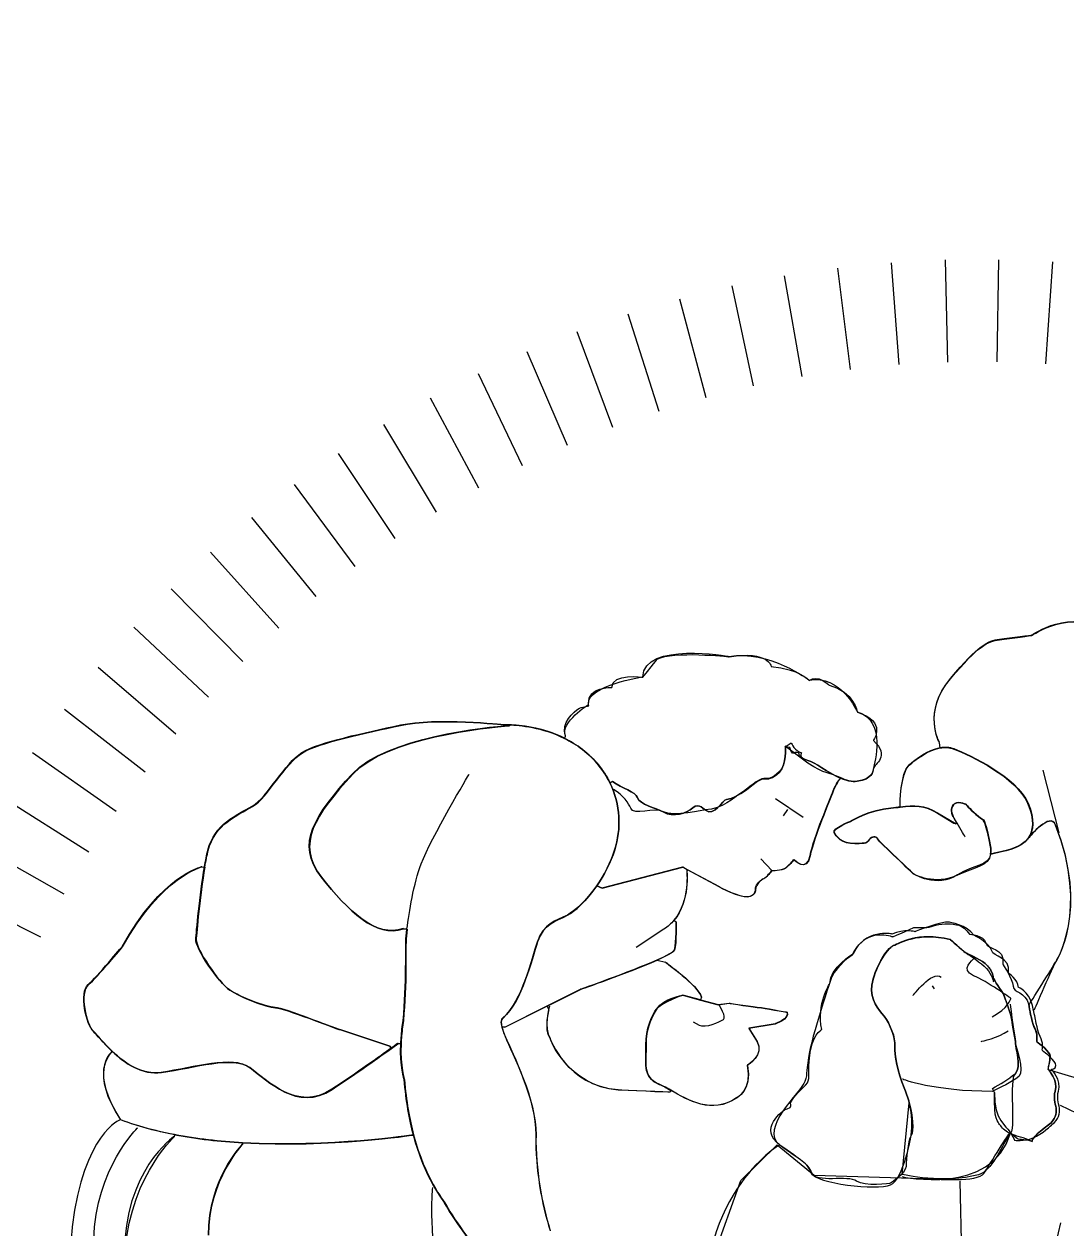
# Paper-space layout 'A000' of a CAD drawing. Header units: millimetres. Extents: x 0 to 850, y 0 to 594.
# Drawn here: x 818.09 to 825.01, y 266.52 to 274.52 of the extents above; entities that cross this region are included whole.
import ezdxf

# ---------------------------------------------------------------- set-up
doc = ezdxf.new("R2010")
doc.units = ezdxf.units.MM
doc.header["$MEASUREMENT"] = 0
doc.set_wipeout_variables(frame=1)
doc.layers.add('G-ANNO-LOGO', color=3, linetype='Continuous')
doc.layers.add('G-ANNO-TTLB', color=3, linetype='Continuous')

# ---------------------------------------------------------------- blocks, each defined once
blk = doc.blocks.new('logoPolimi')
for p, q in [((-0.2894, 2.3525), (-0.2637, 2.1442)), ((-0.1791, 2.3633), (-0.1638, 2.154)), ((-0.0684, 2.369), (-0.0637, 2.1592)), ((0.0412, 2.3695), (0.0379, 2.1597)), ((0.152, 2.365), (0.1382, 2.1555)), ((-0.3991, 2.3366), (-0.363, 2.1298)), ((-0.5067, 2.3157), (-0.4628, 2.1104)), ((-0.6144, 2.2895), (-0.5603, 2.0867)), ((-0.7206, 2.2583), (-0.6567, 2.0584)), ((-0.8253, 2.2222), (-0.7517, 2.0257)), ((-0.9282, 2.1812), (-0.845, 1.9885)), ((-1.0277, 2.136), (-0.9377, 1.9464)), ((-1.1263, 2.0856), (-1.0272, 1.9006)), ((-1.2223, 2.0307), (-1.1144, 1.8507)), ((-1.3158, 1.9714), (-1.1993, 1.7967)), ((-1.4063, 1.9078), (-1.2816, 1.739)), ((-1.4938, 1.8401), (-1.3612, 1.6774)), ((-1.578, 1.7684), (-1.4378, 1.6122)), ((-1.6588, 1.693), (-1.5113, 1.5436)), ((-1.7352, 1.6146), (-1.5824, 1.4707)), ((-1.8087, 1.532), (-1.6492, 1.3955)), ((-1.8783, 1.446), (-1.7125, 1.3173)), ((-0.9635, 1.4118), (-0.9635, 1.4135)), ((-0.9634, 1.4135), (-0.9635, 1.4119)), ((-0.8506, 1.3859), (-0.8484, 1.3901)), ((-0.8484, 1.3901), (-0.8484, 1.3902)), ((-0.3504, 1.3346), (-0.3969, 1.3695)), ((-0.3968, 1.3687), (-0.3846, 1.3765)), ((-0.3875, 1.3671), (-0.3968, 1.3687)), ((-0.0789, 1.3661), (-0.0802, 1.377)), ((-1.9438, 1.3568), (-1.772, 1.2363)), ((0.1323, 1.3204), (0.1656, 1.1917)), ((-0.7522, 1.2969), (-0.7572, 1.2944)), ((-0.7572, 1.2944), (-0.7522, 1.2969)), ((-0.2841, 1.3043), (-0.2857, 1.3007)), ((-0.2841, 1.3043), (-0.2841, 1.3043)), ((-2.0051, 1.2647), (-1.8277, 1.1526)), ((-0.4169, 1.262), (-0.3602, 1.2242)), ((-0.3926, 1.2394), (-0.4014, 1.2264)), ((-0.161, 1.2482), (-0.161, 1.2483)), ((-0.1607, 1.2445), (-0.161, 1.2482)), ((-0.0841, 1.233), (-0.0455, 1.2101)), ((-0.0841, 1.2323), (-0.0507, 1.2118)), ((-0.0506, 1.2118), (-0.0841, 1.2323)), ((-0.0507, 1.2118), (-0.0441, 1.211)), ((-0.044, 1.211), (-0.0506, 1.2118)), ((-0.0441, 1.211), (-0.044, 1.211)), ((-0.044, 1.211), (-0.044, 1.211)), ((-2.0621, 1.1698), (-1.8794, 1.0664)), ((0.1033, 1.1812), (0.103, 1.1814)), ((0.0261, 1.1478), (0.0251, 1.148)), ((-1.595, 1.1219), (-1.5897, 1.1209)), ((-0.7734, 1.0787), (-0.6076, 1.1217)), ((-0.6073, 1.121), (-0.7731, 1.078)), ((-0.7731, 1.078), (-0.6074, 1.121)), ((-0.6076, 1.1217), (-0.5982, 1.1166)), ((-0.6074, 1.121), (-0.598, 1.1159)), ((-0.598, 1.116), (-0.6073, 1.121)), ((-0.598, 1.1159), (-0.5992, 1.1137)), ((-0.5982, 1.1166), (-0.5329, 1.0811)), ((-0.5327, 1.0805), (-0.598, 1.116)), ((-0.4468, 1.1382), (-0.4248, 1.1141)), ((-0.3789, 1.137), (-0.3789, 1.1371)), ((-2.1145, 1.0723), (-1.927, 0.9779)), ((-0.7731, 1.078), (-0.7841, 1.083)), ((-0.7841, 1.083), (-0.7731, 1.078)), ((-1.1816, 0.9946), (-1.1737, 0.9936)), ((-1.1736, 0.9936), (-1.1815, 0.9946)), ((-0.6461, 0.9938), (-0.7031, 0.956)), ((-0.6256, 1.0114), (-0.6255, 1.0114)), ((-0.6255, 1.0114), (-0.6209, 1.0088)), ((-0.6601, 0.9308), (-0.6601, 0.9308)), ((-0.6598, 0.9302), (-0.6599, 0.9302)), ((-0.6598, 0.9302), (-0.6598, 0.9302)), ((-0.6598, 0.9302), (-0.6433, 0.9257)), ((-0.8864, 0.8361), (-0.8179, 0.8705)), ((-0.886, 0.8356), (-0.8176, 0.87)), ((-0.8175, 0.87), (-0.8859, 0.8356)), ((-0.095, 0.8776), (-0.0907, 0.8713)), ((-0.6079, 0.8584), (-0.571, 0.8486)), ((-0.6077, 0.8579), (-0.5708, 0.8481)), ((-0.5708, 0.8482), (-0.6076, 0.8579)), ((-0.571, 0.8486), (-0.5347, 0.839)), ((-0.5692, 0.854), (-0.5708, 0.8482)), ((-0.5708, 0.8481), (-0.5346, 0.8385)), ((-0.5692, 0.854), (-0.5692, 0.854)), ((-0.9733, 0.7925), (-0.8864, 0.8361)), ((-0.8859, 0.8356), (-0.9728, 0.792)), ((-0.8822, 0.828), (-0.886, 0.8356)), ((-0.5347, 0.839), (-0.5124, 0.8417)), ((-0.5347, 0.839), (-0.5337, 0.8387)), ((-0.5346, 0.8385), (-0.5123, 0.8413)), ((0.1036, 0.8383), (0.1045, 0.8386)), ((-0.5733, 0.796), (-0.5856, 0.8023)), ((-0.4179, 0.7991), (-0.4717, 0.7903)), ((-0.4178, 0.7987), (-0.4714, 0.7899)), ((-1.2103, 0.7535), (-1.311, 0.787)), ((-1.3104, 0.7866), (-1.2098, 0.7531)), ((-1.2097, 0.7532), (-1.3104, 0.7865)), ((-0.9728, 0.792), (-0.9789, 0.7922)), ((-0.4717, 0.7903), (-0.4549, 0.7629)), ((-0.4714, 0.7899), (-0.4548, 0.7625)), ((-1.2098, 0.7531), (-1.2063, 0.7485)), ((-1.2062, 0.7485), (-1.2097, 0.7532)), ((-1.1864, 0.7584), (-1.1923, 0.7588)), ((-1.1923, 0.7587), (-1.1864, 0.7584)), ((0.1432, 0.7055), (0.3393, 0.6461)), ((-0.6321, 0.6623), (-0.6335, 0.6588)), ((0.0333, 0.658), (0.0288, 0.6666)), ((-0.1567, 0.4897), (-0.1422, 0.6368)), ((0.3148, 0.561), (0.1685, 0.6311)), ((-1.7263, 0.5896), (-1.7263, 0.5896)), ((-1.7255, 0.5892), (-1.7255, 0.5893)), ((-1.6522, 0.5673), (-1.6514, 0.5713)), ((-1.1624, 0.5705), (-1.1606, 0.571)), ((-1.1606, 0.571), (-1.1623, 0.5705)), ((0.0657, 0.5775), (0.0683, 0.5722)), ((-1.5119, 0.5547), (-1.5121, 0.5515)), ((-1.5121, 0.5516), (-1.512, 0.5546)), ((-0.488, 0.4775), (-0.4138, 0.5507)), ((-0.4138, 0.5507), (-0.3374, 0.488)), ((-0.5571, 0.2861), (-0.488, 0.4775)), ((-0.3374, 0.488), (-0.0907, 0.4804)), ((-0.0383, 0.4761), (-0.0337, 0.265))]:
    blk.add_line(p, q)
for points in [[(0.1099, 1.5973), (0.1099, 1.5973), (0.1894, 1.6549), (0.2661, 1.6053)], [(0.11, 1.5983), (0.11, 1.5983), (0.1896, 1.6558), (0.2663, 1.6063)], [(-0.6897, 1.5125), (-0.6865, 1.5853), (-0.5126, 1.5544), (-0.5126, 1.5544)], [(-0.0575, 1.5081), (0.0003, 1.5764), (0.019, 1.5856), (0.0432, 1.5886)], [(-0.0574, 1.509), (0.0004, 1.5774), (0.0191, 1.5865), (0.0432, 1.5896)], [(0.0432, 1.5896), (0.0674, 1.5927), (0.11, 1.5983), (0.11, 1.5983)], [(0.0432, 1.5886), (0.0673, 1.5917), (0.1099, 1.5973), (0.1099, 1.5973)], [(-0.6602, 1.5487), (-0.6282, 1.5661), (-0.5124, 1.5535), (-0.5124, 1.5535)], [(-0.5126, 1.5544), (-0.4306, 1.5678), (-0.3477, 1.5057), (-0.3477, 1.5057)], [(-0.5124, 1.5535), (-0.4305, 1.5668), (-0.4257, 1.5335), (-0.4257, 1.5335)], [(-0.6894, 1.5116), (-0.6602, 1.5476), (-0.6602, 1.5487), (-0.6602, 1.5487)], [(-0.8012, 1.4572), (-0.8036, 1.4943), (-0.6897, 1.5125), (-0.6897, 1.5125)], [(-0.7535, 1.4903), (-0.7517, 1.5211), (-0.6894, 1.5116), (-0.6894, 1.5116)], [(-0.4257, 1.5335), (-0.3679, 1.5286), (-0.3475, 1.5049), (-0.3475, 1.5049)], [(-0.3477, 1.5057), (-0.2831, 1.518), (-0.2488, 1.4403), (-0.2488, 1.4403)], [(-0.3475, 1.5049), (-0.3307, 1.5186), (-0.3069, 1.4955), (-0.3069, 1.4955)], [(-0.8009, 1.4563), (-0.8033, 1.4933), (-0.7535, 1.4903), (-0.7535, 1.4903)], [(-0.3069, 1.4955), (-0.2552, 1.4818), (-0.2487, 1.4395), (-0.2487, 1.4395)], [(-0.0802, 1.3779), (-0.0802, 1.3779), (-0.1152, 1.4403), (-0.0574, 1.509)], [(-0.0802, 1.377), (-0.0802, 1.377), (-0.1152, 1.4394), (-0.0575, 1.5081)], [(-0.8484, 1.3902), (-0.8598, 1.4201), (-0.8007, 1.4548), (-0.8009, 1.4563)], [(-0.8488, 1.391), (-0.8586, 1.417), (-0.8317, 1.4411), (-0.82, 1.448)], [(-0.82, 1.448), (-0.8182, 1.4491), (-0.8006, 1.4529), (-0.8006, 1.4529)], [(-0.8006, 1.4529), (-0.8008, 1.4547), (-0.8011, 1.4556), (-0.8012, 1.4572)], [(-0.2488, 1.4403), (-0.1871, 1.4219), (-0.214, 1.3333), (-0.2157, 1.3253)], [(-0.2487, 1.4395), (-0.1871, 1.421), (-0.2157, 1.3816), (-0.2157, 1.3816)], [(-1.39, 1.357), (-1.3543, 1.3789), (-1.2608, 1.397), (-1.1878, 1.4134)], [(-1.3892, 1.3562), (-1.3536, 1.378), (-1.2601, 1.3962), (-1.1873, 1.4125)], [(-1.2863, 1.3131), (-1.2179, 1.388), (-1.01, 1.4091), (-0.9639, 1.4127)], [(-0.9635, 1.4119), (-1.0095, 1.4084), (-1.2174, 1.3872), (-1.2858, 1.3123)], [(-1.2858, 1.3123), (-1.2174, 1.3872), (-1.0095, 1.4084), (-0.9635, 1.4118)], [(-1.1878, 1.4134), (-1.115, 1.4295), (-0.9754, 1.4143), (-0.9754, 1.4143)], [(-1.1873, 1.4125), (-1.1145, 1.4287), (-0.975, 1.4135), (-0.975, 1.4135)], [(-0.9754, 1.4143), (-0.9754, 1.4143), (-0.9712, 1.4145), (-0.9639, 1.4143)], [(-0.975, 1.4135), (-0.975, 1.4135), (-0.9707, 1.4137), (-0.9634, 1.4135)], [(-0.9639, 1.4143), (-0.943, 1.4138), (-0.897, 1.4097), (-0.851, 1.3867)], [(-0.9635, 1.4135), (-0.9426, 1.4129), (-0.8967, 1.4088), (-0.8506, 1.3859)], [(-0.851, 1.3867), (-0.8385, 1.3805), (-0.826, 1.3729), (-0.814, 1.3637)], [(-0.8137, 1.3629), (-0.8257, 1.3721), (-0.8381, 1.3797), (-0.8506, 1.3859)], [(-0.8506, 1.3859), (-0.8382, 1.3797), (-0.8257, 1.3722), (-0.8137, 1.3629)], [(-0.814, 1.3637), (-0.7883, 1.3437), (-0.7697, 1.3201), (-0.7575, 1.2951)], [(-0.7572, 1.2944), (-0.7695, 1.3194), (-0.788, 1.3429), (-0.8137, 1.3629)], [(-0.8137, 1.3629), (-0.7879, 1.3429), (-0.7694, 1.3193), (-0.7572, 1.2943)], [(-0.3969, 1.3695), (-0.3969, 1.3695), (-0.3934, 1.3327), (-0.4091, 1.3174)], [(-0.3968, 1.3687), (-0.3968, 1.3687), (-0.3933, 1.3319), (-0.409, 1.3167)], [(-0.409, 1.3167), (-0.3933, 1.3319), (-0.3968, 1.3687), (-0.3968, 1.3687)], [(-0.3685, 1.3563), (-0.3826, 1.3596), (-0.3807, 1.3466), (-0.3875, 1.3671)], [(-0.3846, 1.3765), (-0.3838, 1.3752), (-0.3776, 1.3596), (-0.3634, 1.3563)], [(-0.2157, 1.3816), (-0.18, 1.3487), (-0.214, 1.3326), (-0.2157, 1.3245)], [(-0.1423, 1.3313), (-0.1292, 1.3429), (-0.1042, 1.3622), (-0.0788, 1.3669)], [(-0.1422, 1.3305), (-0.1292, 1.3421), (-0.1043, 1.3614), (-0.0789, 1.3661)], [(-0.0502, 1.3639), (-0.0595, 1.3676), (-0.0692, 1.3679), (-0.0789, 1.3661)], [(-0.0789, 1.3661), (-0.0692, 1.3679), (-0.0595, 1.3676), (-0.0502, 1.3638)], [(-0.0788, 1.3669), (-0.0692, 1.3687), (-0.0594, 1.3684), (-0.0502, 1.3647)], [(-0.0502, 1.3647), (-0.0167, 1.351), (0.0777, 1.3077), (0.102, 1.2527)], [(0.1018, 1.2519), (0.0776, 1.307), (-0.0167, 1.3502), (-0.0502, 1.3639)], [(-0.0502, 1.3638), (-0.0167, 1.3503), (0.0776, 1.3069), (0.1019, 1.2519)], [(-1.4924, 1.2466), (-1.4604, 1.2653), (-1.4254, 1.335), (-1.39, 1.357)], [(-1.4917, 1.2458), (-1.4597, 1.2647), (-1.4247, 1.3342), (-1.3892, 1.3562)], [(-0.3505, 1.3407), (-0.3719, 1.3465), (-0.3685, 1.3563), (-0.3685, 1.3563)], [(-0.3634, 1.3563), (-0.3634, 1.3563), (-0.3719, 1.3465), (-0.3505, 1.3407)], [(-0.2841, 1.3043), (-0.3096, 1.3159), (-0.3361, 1.3367), (-0.3505, 1.3407)], [(-0.3505, 1.3407), (-0.3361, 1.3367), (-0.3096, 1.3159), (-0.2841, 1.3043)], [(-1.3504, 1.101), (-1.4046, 1.1694), (-1.3633, 1.2287), (-1.2863, 1.3131)], [(-0.4091, 1.3174), (-0.4249, 1.3025), (-0.4305, 1.3028), (-0.4409, 1.3034)], [(-0.409, 1.3167), (-0.4248, 1.3017), (-0.4304, 1.3021), (-0.4408, 1.3026)], [(-0.4408, 1.3026), (-0.4304, 1.302), (-0.4248, 1.3017), (-0.409, 1.3167)], [(-0.2841, 1.3051), (-0.3097, 1.3166), (-0.3134, 1.3112), (-0.3504, 1.3346)], [(-0.2157, 1.3253), (-0.2173, 1.3175), (-0.2171, 1.3027), (-0.2493, 1.2977)], [(-0.2157, 1.3245), (-0.2172, 1.3168), (-0.2171, 1.3019), (-0.2493, 1.297)], [(-0.161, 1.249), (-0.161, 1.249), (-0.1605, 1.3152), (-0.1423, 1.3313)], [(-0.161, 1.2483), (-0.161, 1.2483), (-0.1604, 1.3144), (-0.1422, 1.3305)], [(-1.3497, 1.1004), (-1.4039, 1.1688), (-1.3626, 1.228), (-1.2858, 1.3123)], [(-1.2858, 1.3123), (-1.3626, 1.228), (-1.4038, 1.1687), (-1.3497, 1.1004)], [(-1.145, 1.1281), (-1.1246, 1.1818), (-1.0465, 1.3123), (-1.0465, 1.3123)], [(-0.7575, 1.2951), (-0.7356, 1.2503), (-0.734, 1.2006), (-0.7477, 1.1574)], [(-0.7474, 1.1567), (-0.7337, 1.1999), (-0.7353, 1.2496), (-0.7572, 1.2944)], [(-0.7572, 1.2943), (-0.7353, 1.2495), (-0.7338, 1.1999), (-0.7473, 1.1568)], [(-0.7009, 1.2647), (-0.7046, 1.2751), (-0.7322, 1.2841), (-0.7522, 1.2969)], [(-0.7522, 1.2969), (-0.7322, 1.2841), (-0.7046, 1.2751), (-0.7009, 1.2647)], [(-0.4409, 1.3034), (-0.4511, 1.3041), (-0.474, 1.2816), (-0.4883, 1.2731)], [(-0.4408, 1.3026), (-0.4509, 1.3033), (-0.4739, 1.2808), (-0.4881, 1.2723)], [(-0.4881, 1.2723), (-0.4739, 1.2808), (-0.4509, 1.3033), (-0.4408, 1.3026)], [(-0.2986, 1.2778), (-0.2922, 1.2946), (-0.2857, 1.3015), (-0.2857, 1.3015)], [(-0.2857, 1.3007), (-0.2857, 1.3007), (-0.2922, 1.2938), (-0.2985, 1.2771)], [(-0.2493, 1.2977), (-0.2598, 1.2962), (-0.2719, 1.2996), (-0.2841, 1.3051)], [(-0.2493, 1.297), (-0.2597, 1.2954), (-0.2718, 1.2988), (-0.2841, 1.3043)], [(-0.7144, 1.2422), (-0.7182, 1.2526), (-0.7296, 1.2683), (-0.7496, 1.2811)], [(-0.6468, 1.2341), (-0.6656, 1.2444), (-0.695, 1.2483), (-0.7009, 1.2647)], [(-0.7009, 1.2647), (-0.695, 1.2483), (-0.6656, 1.2444), (-0.6467, 1.2341)], [(-0.4883, 1.2731), (-0.5026, 1.2649), (-0.5256, 1.2403), (-0.5612, 1.2388)], [(-0.4881, 1.2723), (-0.5024, 1.2641), (-0.5094, 1.2613), (-0.5174, 1.2604)], [(-0.5174, 1.2604), (-0.5094, 1.2613), (-0.5024, 1.2641), (-0.4881, 1.2723)], [(-0.3458, 1.1453), (-0.3384, 1.1825), (-0.3047, 1.2611), (-0.2986, 1.2778)], [(-0.2985, 1.2771), (-0.3045, 1.2604), (-0.3384, 1.1818), (-0.3457, 1.1446)], [(-1.5834, 1.1562), (-1.57, 1.2101), (-1.5243, 1.2279), (-1.4924, 1.2466)], [(-1.5826, 1.1555), (-1.5692, 1.2093), (-1.5235, 1.2272), (-1.4917, 1.2458)], [(-0.647, 1.2349), (-0.6659, 1.2451), (-0.7085, 1.2258), (-0.7144, 1.2422)], [(-0.5612, 1.2388), (-0.5612, 1.2388), (-0.6282, 1.2244), (-0.647, 1.2349)], [(-0.5869, 1.2431), (-0.599, 1.2313), (-0.6279, 1.2237), (-0.6468, 1.2341)], [(-0.6467, 1.2341), (-0.6279, 1.2237), (-0.599, 1.2313), (-0.5869, 1.2431)], [(-0.561, 1.238), (-0.561, 1.238), (-0.5747, 1.2548), (-0.5869, 1.2431)], [(-0.5869, 1.2431), (-0.5748, 1.2548), (-0.561, 1.238), (-0.561, 1.238)], [(-0.5174, 1.2604), (-0.5253, 1.26), (-0.5424, 1.2243), (-0.561, 1.238)], [(-0.561, 1.238), (-0.5424, 1.2243), (-0.5254, 1.26), (-0.5174, 1.2604)], [(-0.2625, 1.2159), (-0.2625, 1.2159), (-0.2213, 1.2402), (-0.1798, 1.2434)], [(-0.2625, 1.2152), (-0.2625, 1.2152), (-0.2212, 1.2395), (-0.1797, 1.2427)], [(-0.1798, 1.2434), (-0.1729, 1.244), (-0.1665, 1.2447), (-0.1607, 1.2453)], [(-0.1797, 1.2427), (-0.1729, 1.2433), (-0.1665, 1.2439), (-0.1607, 1.2445)], [(-0.1607, 1.2453), (-0.1309, 1.2482), (-0.1118, 1.2499), (-0.0841, 1.233)], [(-0.1607, 1.2445), (-0.1309, 1.2475), (-0.1118, 1.2492), (-0.0841, 1.2323)], [(-0.0841, 1.2323), (-0.1118, 1.2492), (-0.1309, 1.2475), (-0.1607, 1.2445)], [(-0.0528, 1.2279), (-0.0546, 1.2327), (-0.0579, 1.2403), (-0.051, 1.2499)], [(-0.0529, 1.2272), (-0.0547, 1.232), (-0.0579, 1.2396), (-0.0511, 1.2492)], [(-0.051, 1.2492), (-0.0579, 1.2397), (-0.0547, 1.232), (-0.0528, 1.2272)], [(-0.0511, 1.2492), (-0.0442, 1.2586), (-0.0274, 1.2513), (-0.0253, 1.2496)], [(-0.051, 1.2499), (-0.0442, 1.2594), (-0.0273, 1.252), (-0.0253, 1.2504)], [(-0.0253, 1.2496), (-0.0274, 1.2513), (-0.0443, 1.2587), (-0.051, 1.2492)], [(-0.0253, 1.2504), (-0.0233, 1.2488), (-0.0136, 1.2365), (0, 1.2259)], [(-0.0253, 1.2496), (-0.0234, 1.2481), (-0.0137, 1.2358), (-0.0001, 1.2252)], [(-0.0001, 1.2252), (-0.0137, 1.2359), (-0.0234, 1.2481), (-0.0253, 1.2496)], [(0.103, 1.1814), (0.1126, 1.1954), (0.1169, 1.2176), (0.1018, 1.2519)], [(0.1019, 1.2519), (0.1169, 1.2176), (0.1126, 1.1954), (0.103, 1.1814)], [(0.102, 1.2527), (0.117, 1.2183), (0.1127, 1.1961), (0.1031, 1.1821)], [(-0.2965, 1.1929), (-0.3002, 1.2003), (-0.2625, 1.2159), (-0.2625, 1.2159)], [(-0.2964, 1.1922), (-0.3001, 1.1996), (-0.2625, 1.2152), (-0.2625, 1.2152)], [(-0.044, 1.211), (-0.0484, 1.2187), (-0.0522, 1.2254), (-0.0529, 1.2272)], [(-0.0439, 1.2117), (-0.0484, 1.2194), (-0.0521, 1.2261), (-0.0528, 1.2279)], [(-0.0528, 1.2272), (-0.0522, 1.2254), (-0.0484, 1.2187), (-0.044, 1.211)], [(-0.0001, 1.2252), (0.0134, 1.2142), (0.0113, 1.2245), (0.0229, 1.174)], [(0.0229, 1.174), (0.0113, 1.2245), (0.0133, 1.2143), (-0.0001, 1.2252)], [(0, 1.2259), (0.0135, 1.215), (0.0114, 1.2253), (0.023, 1.1747)], [(0.1585, 1.2075), (0.1475, 1.2349), (0.1054, 1.1838), (0.1033, 1.1812)], [(0.1586, 1.2082), (0.1476, 1.2356), (0.1056, 1.1844), (0.1035, 1.1819)], [(-0.2539, 1.1698), (-0.2806, 1.1694), (-0.2927, 1.1851), (-0.2965, 1.1929)], [(-0.2538, 1.1691), (-0.2805, 1.1687), (-0.2927, 1.1844), (-0.2964, 1.1922)], [(-0.0272, 1.1833), (-0.0272, 1.1833), (-0.0365, 1.1989), (-0.0439, 1.2117)], [(0.1586, 0.9256), (0.1586, 0.9256), (0.2289, 1.0308), (0.1585, 1.2075)], [(0.1588, 0.9261), (0.1588, 0.9261), (0.2291, 1.0315), (0.1586, 1.2082)], [(-0.2245, 1.1779), (-0.2307, 1.171), (-0.2271, 1.1703), (-0.2539, 1.1698)], [(-0.2245, 1.1772), (-0.2307, 1.1703), (-0.2271, 1.1696), (-0.2538, 1.1691)], [(-0.2067, 1.1792), (-0.211, 1.1855), (-0.2184, 1.1849), (-0.2245, 1.1779)], [(-0.2066, 1.1785), (-0.2109, 1.1848), (-0.2184, 1.1842), (-0.2245, 1.1772)], [(-0.1334, 1.1076), (-0.1334, 1.1076), (-0.2023, 1.1725), (-0.2067, 1.1792)], [(-0.1334, 1.1069), (-0.1334, 1.1069), (-0.2023, 1.1718), (-0.2066, 1.1785)], [(0.0229, 1.174), (0.0254, 1.1634), (0.026, 1.155), (0.0251, 1.148)], [(0.0251, 1.148), (0.026, 1.1549), (0.0254, 1.1635), (0.0229, 1.174)], [(0.023, 1.1747), (0.0255, 1.1641), (0.0261, 1.1556), (0.0252, 1.1487)], [(0.0828, 1.1641), (0.0651, 1.1549), (0.0261, 1.1478), (0.0261, 1.1478)], [(0.083, 1.1648), (0.0652, 1.1555), (0.0262, 1.1485), (0.0262, 1.1485)], [(0.103, 1.1814), (0.0972, 1.173), (0.0895, 1.1675), (0.0828, 1.1641)], [(0.1031, 1.1821), (0.0974, 1.1736), (0.0897, 1.1682), (0.083, 1.1648)], [(0.1035, 1.1819), (0.1034, 1.1818), (0.1034, 1.1818), (0.1034, 1.1818)], [(-1.5904, 1.1216), (-1.5882, 1.1344), (-1.5859, 1.1463), (-1.5834, 1.1562)], [(-1.5897, 1.1209), (-1.5875, 1.1338), (-1.5851, 1.1457), (-1.5826, 1.1555)], [(-0.7477, 1.1574), (-0.7562, 1.1301), (-0.7697, 1.1048), (-0.7844, 1.0836)], [(-0.7473, 1.1568), (-0.7559, 1.1295), (-0.7693, 1.1042), (-0.7841, 1.0829)], [(-0.7841, 1.083), (-0.7694, 1.1042), (-0.7559, 1.1295), (-0.7474, 1.1567)], [(-0.3789, 1.137), (-0.3789, 1.137), (-0.3533, 1.1082), (-0.3458, 1.1453)], [(-0.3457, 1.1446), (-0.3531, 1.1075), (-0.3789, 1.1364), (-0.3789, 1.1364)], [(0.0251, 1.148), (0.0214, 1.1219), (-0.0068, 1.1222), (-0.0429, 1.1047)], [(0.0252, 1.1487), (0.0215, 1.1226), (-0.0094, 1.1275), (-0.0428, 1.1054)], [(-1.7598, 0.9577), (-1.6791, 1.1036), (-1.5958, 1.1225), (-1.5958, 1.1225)], [(-1.7589, 0.9571), (-1.6783, 1.103), (-1.595, 1.1219), (-1.595, 1.1219)], [(-1.6082, 0.9726), (-1.6073, 0.9867), (-1.6004, 1.0642), (-1.5904, 1.1216)], [(-1.5897, 1.1209), (-1.5996, 1.0636), (-1.6065, 0.986), (-1.6074, 0.9721)], [(-1.6074, 0.9721), (-1.6066, 0.9861), (-1.5997, 1.0636), (-1.5897, 1.1209)], [(-1.1742, 0.9942), (-1.17, 1.0281), (-1.1604, 1.0875), (-1.145, 1.1281)], [(-0.5995, 1.1144), (-0.5995, 1.1144), (-0.5918, 1.053), (-0.6259, 1.012)], [(-0.4248, 1.1141), (-0.4248, 1.1141), (-0.4042, 1.1146), (-0.397, 1.1193)], [(-0.3969, 1.1186), (-0.4041, 1.114), (-0.4245, 1.1134), (-0.4245, 1.1134)], [(-0.397, 1.1193), (-0.3902, 1.1237), (-0.3799, 1.1359), (-0.3789, 1.137)], [(-0.3789, 1.1364), (-0.3798, 1.1352), (-0.3901, 1.123), (-0.3969, 1.1186)], [(-1.1821, 0.9951), (-1.2381, 0.9744), (-1.2963, 1.0328), (-1.3504, 1.101)], [(-1.1815, 0.9946), (-1.2376, 0.9739), (-1.2957, 1.0322), (-1.3497, 1.1004)], [(-1.3497, 1.1004), (-1.2957, 1.0322), (-1.2376, 0.9739), (-1.1816, 0.9946)], [(-0.5992, 1.1137), (-0.5992, 1.1137), (-0.5915, 1.0524), (-0.6256, 1.0114)], [(-0.4578, 1.0784), (-0.4574, 1.0852), (-0.4464, 1.0966), (-0.4412, 1.0979)], [(-0.441, 1.0973), (-0.4462, 1.096), (-0.4572, 1.0845), (-0.4577, 1.0778)], [(-0.4412, 1.0979), (-0.436, 1.0993), (-0.4248, 1.1141), (-0.4248, 1.1141)], [(-0.4245, 1.1134), (-0.4245, 1.1134), (-0.4358, 1.0987), (-0.441, 1.0973)], [(-0.0428, 1.1054), (-0.0859, 1.0767), (-0.1334, 1.1076), (-0.1334, 1.1076)], [(-0.0429, 1.1047), (-0.0887, 1.0824), (-0.1334, 1.1069), (-0.1334, 1.1069)], [(-0.7844, 1.0836), (-0.806, 1.0526), (-0.83, 1.0302), (-0.8447, 1.0228)], [(-0.8444, 1.0222), (-0.8296, 1.0295), (-0.8056, 1.0519), (-0.7841, 1.083)], [(-0.7841, 1.0829), (-0.8056, 1.0519), (-0.8296, 1.0295), (-0.8443, 1.0222)], [(-0.5329, 1.0811), (-0.5329, 1.0811), (-0.4898, 1.0581), (-0.4743, 1.0605)], [(-0.474, 1.0599), (-0.4896, 1.0575), (-0.5327, 1.0805), (-0.5327, 1.0805)], [(-0.4743, 1.0605), (-0.4587, 1.063), (-0.4582, 1.0716), (-0.4578, 1.0784)], [(-0.4577, 1.0778), (-0.4581, 1.071), (-0.4585, 1.0624), (-0.474, 1.0599)], [(-0.8447, 1.0228), (-0.8695, 1.0106), (-0.8937, 1.0052), (-0.9062, 0.9682)], [(-0.8443, 1.0222), (-0.8691, 1.01), (-0.8933, 1.0045), (-0.9058, 0.9676)], [(-0.9057, 0.9676), (-0.8933, 1.0046), (-0.8691, 1.01), (-0.8444, 1.0222)], [(-1.1766, 0.9708), (-1.1764, 0.9749), (-1.1756, 0.9832), (-1.1742, 0.9942)], [(-1.1761, 0.9702), (-1.1758, 0.9744), (-1.175, 0.9826), (-1.1736, 0.9936)], [(-1.1737, 0.9936), (-1.175, 0.9826), (-1.1758, 0.9744), (-1.1761, 0.9702)], [(-0.6259, 1.012), (-0.6314, 1.0053), (-0.638, 0.9991), (-0.6461, 0.9938)], [(-0.6246, 0.9513), (-0.6204, 0.9665), (-0.6211, 1.0094), (-0.6211, 1.0094)], [(-0.6209, 1.0088), (-0.6209, 1.0088), (-0.6202, 0.966), (-0.6243, 0.9508)], [(-0.1781, 0.9837), (-0.1781, 0.9837), (-0.233, 0.9963), (-0.2603, 0.9398)], [(-0.2568, 0.9438), (-0.2294, 1.0003), (-0.1761, 0.9781), (-0.1761, 0.9781)], [(-0.1301, 0.9885), (-0.1301, 0.9885), (-0.1517, 0.9949), (-0.1781, 0.9837)], [(-0.1761, 0.9781), (-0.1498, 0.9893), (-0.132, 0.9974), (-0.132, 0.9974)], [(-0.132, 0.9974), (-0.132, 0.9974), (-0.1062, 0.9956), (-0.0966, 0.9992)], [(-0.0608, 1.0081), (-0.0735, 1.0113), (-0.1301, 0.9885), (-0.1301, 0.9885)], [(-0.0966, 0.9992), (-0.087, 1.003), (-0.0645, 1.0069), (-0.0519, 1.0037)], [(-0.0094, 0.9813), (-0.0227, 1.0026), (-0.0608, 1.0081), (-0.0608, 1.0081)], [(-0.0519, 1.0037), (-0.0519, 1.0037), (-0.0317, 1.0048), (-0.0183, 0.9836)], [(-1.539, 0.8688), (-1.5621, 0.8843), (-1.6092, 0.9554), (-1.6082, 0.9726)], [(-1.6074, 0.9721), (-1.6084, 0.9549), (-1.5613, 0.8838), (-1.5382, 0.8684)], [(-1.5382, 0.8684), (-1.5613, 0.8837), (-1.6084, 0.9549), (-1.6074, 0.9721)], [(-1.1839, 0.793), (-1.1747, 0.8627), (-1.1776, 0.9536), (-1.1766, 0.9708)], [(-1.1833, 0.7925), (-1.1741, 0.8622), (-1.177, 0.9531), (-1.1761, 0.9702)], [(-1.1761, 0.9702), (-1.177, 0.9531), (-1.1741, 0.8622), (-1.1833, 0.7925)], [(-0.9062, 0.9682), (-0.9186, 0.9313), (-0.9375, 0.8468), (-0.9772, 0.8115)], [(-0.9768, 0.811), (-0.9371, 0.8463), (-0.9182, 0.9308), (-0.9057, 0.9676)], [(-0.9058, 0.9676), (-0.9182, 0.9308), (-0.9371, 0.8464), (-0.9768, 0.811)], [(-0.1745, 0.9605), (-0.1605, 0.9655), (-0.1257, 0.9892), (-0.0581, 0.9731)], [(-0.0582, 0.9726), (-0.1258, 0.9887), (-0.1604, 0.965), (-0.1745, 0.9599)], [(-0.1745, 0.96), (-0.1604, 0.9649), (-0.1258, 0.9886), (-0.0582, 0.9726)], [(-0.0582, 0.9726), (-0.0582, 0.9726), (-0.0322, 0.9497), (-0.0273, 0.9457)], [(-0.0274, 0.9457), (-0.0322, 0.9496), (-0.0582, 0.9726), (-0.0582, 0.9726)], [(-0.0581, 0.9731), (-0.0581, 0.9731), (-0.0322, 0.9502), (-0.0273, 0.9463)], [(-0.0183, 0.9836), (-0.0183, 0.9836), (0.011, 0.9811), (0.0152, 0.9656)], [(0.0268, 0.9504), (0.0225, 0.9659), (-0.0094, 0.9813), (-0.0094, 0.9813)], [(-1.8296, 0.8797), (-1.8115, 0.8958), (-1.7598, 0.9577), (-1.7598, 0.9577)], [(-1.8287, 0.8791), (-1.8106, 0.8953), (-1.7589, 0.9571), (-1.7589, 0.9571)], [(-0.6601, 0.9308), (-0.6399, 0.9397), (-0.6258, 0.9473), (-0.6246, 0.9513)], [(-0.6243, 0.9508), (-0.6255, 0.9467), (-0.6396, 0.9392), (-0.6598, 0.9302)], [(-0.3055, 0.8819), (-0.306, 0.9137), (-0.2568, 0.9438), (-0.2568, 0.9438)], [(-0.2187, 0.879), (-0.2143, 0.9106), (-0.1884, 0.9553), (-0.1745, 0.9605)], [(-0.2187, 0.8785), (-0.2143, 0.9101), (-0.1884, 0.9547), (-0.1745, 0.96)], [(-0.1745, 0.9599), (-0.1884, 0.9547), (-0.2143, 0.9101), (-0.2187, 0.8785)], [(0.0142, 0.9229), (0.0003, 0.9348), (-0.0224, 0.9421), (-0.0274, 0.9457)], [(-0.0273, 0.9463), (-0.0223, 0.9426), (-0.0021, 0.9298), (0.0118, 0.9179)], [(-0.0273, 0.9457), (-0.0224, 0.942), (0.0003, 0.9348), (0.0142, 0.9229)], [(0.0152, 0.9656), (0.0194, 0.9499), (0.0548, 0.9573), (0.05, 0.9216)], [(0.0616, 0.9032), (0.0664, 0.9389), (0.031, 0.9346), (0.0268, 0.9504)], [(-0.8179, 0.8705), (-0.8179, 0.8705), (-0.716, 0.9059), (-0.6601, 0.9308)], [(-0.8176, 0.87), (-0.8176, 0.87), (-0.7156, 0.9054), (-0.6598, 0.9302)], [(-0.6599, 0.9302), (-0.7157, 0.9053), (-0.8175, 0.87), (-0.8175, 0.87)], [(-0.6435, 0.9263), (-0.6435, 0.9263), (-0.5758, 0.8782), (-0.5695, 0.8545)], [(-0.6433, 0.9257), (-0.6433, 0.9257), (-0.5756, 0.8776), (-0.5692, 0.854)], [(-0.2603, 0.9398), (-0.2603, 0.9398), (-0.289, 0.9206), (-0.3015, 0.896)], [(-0.0104, 0.8981), (-0.0389, 0.91), (-0.0102, 0.9326), (-0.0102, 0.9326)], [(0.0118, 0.9179), (0.0255, 0.9058), (0.0305, 0.8896), (0.0311, 0.8853)], [(0.0142, 0.9229), (0.0279, 0.9107), (0.0299, 0.8987), (0.0304, 0.8944)], [(0.0304, 0.8944), (0.0299, 0.8987), (0.028, 0.9108), (0.0142, 0.9229)], [(0.05, 0.9216), (0.05, 0.9216), (0.0705, 0.893), (0.0712, 0.8766)], [(0.1045, 0.8386), (0.1045, 0.8386), (0.1549, 0.92), (0.1586, 0.9256)], [(0.1149, 0.8278), (0.1149, 0.8278), (0.1551, 0.9205), (0.1588, 0.9261)], [(-0.3015, 0.896), (-0.3015, 0.896), (-0.3434, 0.7723), (-0.3491, 0.7293)], [(-0.1343, 0.8572), (-0.1343, 0.8572), (-0.0954, 0.91), (-0.0763, 0.8948)], [(0.0666, 0.8516), (0.0666, 0.8516), (0.0181, 0.8863), (-0.0104, 0.8981)], [(0.0304, 0.8944), (0.0311, 0.89), (0.0484, 0.8653), (0.0507, 0.8615)], [(0.0507, 0.8616), (0.0484, 0.8652), (0.0311, 0.8901), (0.0304, 0.8944)], [(0.0823, 0.874), (0.0815, 0.8904), (0.0616, 0.9032), (0.0616, 0.9032)], [(-1.8182, 0.7831), (-1.8345, 0.7977), (-1.8476, 0.8636), (-1.8296, 0.8797)], [(-1.8173, 0.7826), (-1.8336, 0.7972), (-1.8466, 0.8632), (-1.8287, 0.8791)], [(-1.4453, 0.8327), (-1.4657, 0.8339), (-1.5159, 0.8538), (-1.539, 0.8688)], [(-1.5382, 0.8684), (-1.5151, 0.8533), (-1.465, 0.8335), (-1.4446, 0.8322)], [(-1.4447, 0.8322), (-1.465, 0.8334), (-1.5152, 0.8534), (-1.5382, 0.8684)], [(-0.3219, 0.7872), (-0.3326, 0.8407), (-0.3055, 0.8819), (-0.3055, 0.8819)], [(-0.1935, 0.815), (-0.2054, 0.8305), (-0.2233, 0.8477), (-0.2187, 0.879)], [(-0.1935, 0.8146), (-0.2054, 0.83), (-0.2232, 0.8472), (-0.2187, 0.8785)], [(-0.2187, 0.8785), (-0.2232, 0.8472), (-0.2054, 0.83), (-0.1935, 0.8146)], [(0.0712, 0.8766), (0.0719, 0.8618), (0.0963, 0.8667), (0.1035, 0.8383)], [(0.1104, 0.8387), (0.1031, 0.8672), (0.0823, 0.874), (0.0823, 0.874)], [(-0.6609, 0.8303), (-0.6517, 0.8428), (-0.6079, 0.8584), (-0.6079, 0.8584)], [(-0.6606, 0.8298), (-0.647, 0.8516), (-0.6077, 0.8579), (-0.6077, 0.8579)], [(-0.6076, 0.8579), (-0.6076, 0.8579), (-0.6514, 0.8423), (-0.6606, 0.8298)], [(0.0283, 0.8137), (0.0616, 0.8304), (0.0666, 0.8516), (0.0666, 0.8516)], [(0.0553, 0.8502), (0.0531, 0.8561), (0.0514, 0.8605), (0.0507, 0.8616)], [(0.0507, 0.8615), (0.0531, 0.858), (0.0683, 0.8143), (0.0688, 0.8064)], [(0.0688, 0.8065), (0.0685, 0.812), (0.0607, 0.8357), (0.0553, 0.8502)], [(-1.311, 0.787), (-1.3278, 0.7915), (-1.4248, 0.8314), (-1.4453, 0.8327)], [(-1.3104, 0.7865), (-1.3272, 0.7911), (-1.4241, 0.831), (-1.4447, 0.8322)], [(-1.4446, 0.8322), (-1.4241, 0.8309), (-1.3272, 0.7911), (-1.3104, 0.7866)], [(-0.8814, 0.8355), (-0.8814, 0.8355), (-0.8937, 0.7903), (-0.8803, 0.7692)], [(-0.88, 0.7688), (-0.8932, 0.7898), (-0.8822, 0.828), (-0.8822, 0.828)], [(-0.6831, 0.7557), (-0.684, 0.7888), (-0.6703, 0.8178), (-0.6609, 0.8303)], [(-0.6828, 0.7553), (-0.6837, 0.7884), (-0.6689, 0.8165), (-0.6606, 0.8298)], [(-0.6606, 0.8298), (-0.67, 0.8173), (-0.6837, 0.7883), (-0.6829, 0.7552)], [(-0.5337, 0.8387), (-0.5337, 0.8387), (-0.5169, 0.8125), (-0.5247, 0.8074)], [(-0.5124, 0.8417), (-0.5124, 0.8417), (-0.4571, 0.8334), (-0.4502, 0.833)], [(-0.5123, 0.8413), (-0.5123, 0.8413), (-0.4569, 0.8329), (-0.4501, 0.8325)], [(-0.4502, 0.833), (-0.4433, 0.8326), (-0.393, 0.8232), (-0.393, 0.8232)], [(-0.4501, 0.8325), (-0.4432, 0.832), (-0.3929, 0.8228), (-0.3929, 0.8228)], [(-0.393, 0.8232), (-0.3882, 0.8093), (-0.4179, 0.7991), (-0.4179, 0.7991)], [(-0.3929, 0.8228), (-0.3881, 0.8088), (-0.4178, 0.7987), (-0.4178, 0.7987)], [(0.0651, 0.8394), (0.0656, 0.8317), (0.0767, 0.7637), (0.0763, 0.7585)], [(0.1035, 0.8383), (0.1042, 0.8353), (0.1048, 0.832), (0.1052, 0.8283)], [(0.1052, 0.8283), (0.1049, 0.8321), (0.1042, 0.8353), (0.1036, 0.8383)], [(0.1172, 0.7866), (0.1111, 0.7978), (0.1052, 0.8283), (0.1052, 0.8283)], [(0.1052, 0.8283), (0.1052, 0.8283), (0.1111, 0.7978), (0.1173, 0.7866)], [(0.1168, 0.8098), (0.1164, 0.8135), (0.1111, 0.8358), (0.1104, 0.8387)], [(-1.1869, 0.7589), (-1.1864, 0.7692), (-1.1855, 0.7806), (-1.1839, 0.793)], [(-1.1864, 0.7584), (-1.1859, 0.7688), (-1.1849, 0.7802), (-1.1833, 0.7925)], [(-1.1833, 0.7925), (-1.1849, 0.7802), (-1.186, 0.7688), (-1.1864, 0.7584)], [(-0.9772, 0.8115), (-0.9772, 0.8115), (-0.9835, 0.8097), (-0.9794, 0.7926)], [(-0.9789, 0.7922), (-0.9831, 0.8093), (-0.9768, 0.811), (-0.9768, 0.811)], [(-0.9768, 0.811), (-0.9768, 0.811), (-0.9831, 0.8092), (-0.979, 0.7923)], [(-0.9794, 0.7926), (-0.9781, 0.7877), (-0.9761, 0.7814), (-0.9727, 0.7735)], [(-0.5247, 0.8074), (-0.5326, 0.802), (-0.5613, 0.7895), (-0.5733, 0.796)], [(-0.1715, 0.7537), (-0.1704, 0.7717), (-0.1816, 0.7997), (-0.1935, 0.815)], [(-0.1715, 0.7532), (-0.1703, 0.7713), (-0.1816, 0.7992), (-0.1935, 0.8146)], [(-0.1935, 0.8146), (-0.1816, 0.7992), (-0.1703, 0.7713), (-0.1715, 0.7532)], [(0.0762, 0.758), (0.0765, 0.7633), (0.0692, 0.7988), (0.0688, 0.8065)], [(0.0688, 0.8064), (0.0692, 0.7989), (0.0765, 0.7633), (0.0762, 0.758)], [(0.1289, 0.768), (0.1227, 0.7792), (0.1168, 0.8098), (0.1168, 0.8098)], [(-1.7801, 0.7426), (-1.7982, 0.7598), (-1.8115, 0.7769), (-1.8182, 0.7831)], [(-1.7792, 0.7421), (-1.7973, 0.7594), (-1.8106, 0.7764), (-1.8173, 0.7826)], [(-0.979, 0.7923), (-0.9777, 0.7873), (-0.9756, 0.781), (-0.9722, 0.773)], [(-0.9727, 0.7735), (-0.9577, 0.7384), (-0.9086, 0.643), (-0.9095, 0.571)], [(-0.9722, 0.773), (-0.9573, 0.738), (-0.9082, 0.6427), (-0.9091, 0.5707)], [(-0.8803, 0.7692), (-0.8803, 0.7692), (-0.8455, 0.6716), (-0.7404, 0.6638)], [(-0.7401, 0.6634), (-0.8452, 0.6712), (-0.88, 0.7688), (-0.88, 0.7688)], [(-0.3473, 0.7292), (-0.3438, 0.7758), (-0.3219, 0.7872), (-0.3219, 0.7872)], [(0.0057, 0.763), (0.0057, 0.763), (0.0415, 0.7709), (0.0614, 0.7846)], [(0.1209, 0.7615), (0.1175, 0.7633), (0.1234, 0.7749), (0.1172, 0.7866)], [(0.1173, 0.7866), (0.1235, 0.7749), (0.1176, 0.7634), (0.1208, 0.7614)], [(0.1324, 0.7429), (0.1292, 0.7448), (0.1351, 0.7563), (0.1289, 0.768)], [(-1.7795, 0.7431), (-1.7795, 0.7431), (-1.7797, 0.7429), (-1.7801, 0.7426)], [(-1.2068, 0.749), (-1.2297, 0.7325), (-1.2774, 0.6986), (-1.3286, 0.6647)], [(-1.328, 0.6644), (-1.2768, 0.6981), (-1.2291, 0.7321), (-1.2062, 0.7485)], [(-1.2063, 0.7485), (-1.2291, 0.7321), (-1.2768, 0.6982), (-1.328, 0.6644)], [(-1.1928, 0.7591), (-1.1928, 0.7591), (-1.1979, 0.7554), (-1.2068, 0.749)], [(-1.1923, 0.7588), (-1.1923, 0.7588), (-1.1974, 0.755), (-1.2062, 0.7485)], [(-1.2062, 0.7485), (-1.1973, 0.755), (-1.1923, 0.7587), (-1.1923, 0.7587)], [(-1.18, 0.6849), (-1.18, 0.6849), (-1.189, 0.7108), (-1.1869, 0.7589)], [(-1.1795, 0.6845), (-1.1795, 0.6845), (-1.1884, 0.7105), (-1.1864, 0.7584)], [(-1.1864, 0.7584), (-1.1884, 0.7105), (-1.1795, 0.6845), (-1.1795, 0.6845)], [(-0.6563, 0.675), (-0.6921, 0.6892), (-0.6823, 0.7225), (-0.6831, 0.7557)], [(-0.656, 0.6747), (-0.6918, 0.6888), (-0.6821, 0.7221), (-0.6828, 0.7553)], [(-0.6829, 0.7552), (-0.682, 0.7221), (-0.6918, 0.6888), (-0.656, 0.6747)], [(-0.4549, 0.7629), (-0.4383, 0.7358), (-0.475, 0.7141), (-0.475, 0.7141)], [(-0.4548, 0.7625), (-0.4382, 0.7354), (-0.4748, 0.7137), (-0.4748, 0.7137)], [(-0.1526, 0.668), (-0.167, 0.7004), (-0.1725, 0.7359), (-0.1715, 0.7537)], [(-0.1526, 0.6677), (-0.167, 0.7001), (-0.1725, 0.7354), (-0.1715, 0.7532)], [(-0.1715, 0.7532), (-0.1725, 0.7355), (-0.167, 0.7001), (-0.1526, 0.6676)], [(0.0762, 0.758), (0.0759, 0.7532), (0.0895, 0.7087), (0.076, 0.6974)], [(0.076, 0.6973), (0.0895, 0.7087), (0.0759, 0.7532), (0.0762, 0.758)], [(0.0763, 0.7585), (0.076, 0.7536), (0.0963, 0.7024), (0.0828, 0.691)], [(0.1208, 0.7614), (0.1242, 0.7597), (0.1479, 0.7411), (0.1474, 0.7325)], [(0.1474, 0.7325), (0.148, 0.741), (0.1242, 0.7597), (0.1209, 0.7615)], [(0.159, 0.7138), (0.1595, 0.7224), (0.1358, 0.7411), (0.1324, 0.7429)], [(-1.7801, 0.7426), (-1.7858, 0.7378), (-1.8266, 0.699), (-1.763, 0.6022)], [(-1.7621, 0.6018), (-1.8257, 0.6986), (-1.7849, 0.7373), (-1.7793, 0.7421)], [(-1.6794, 0.6994), (-1.7197, 0.6939), (-1.7547, 0.7183), (-1.7801, 0.7426)], [(-1.7793, 0.7421), (-1.7539, 0.7179), (-1.7188, 0.6935), (-1.6785, 0.699)], [(-1.6785, 0.699), (-1.7188, 0.6935), (-1.7539, 0.7179), (-1.7792, 0.7421)], [(-1.4972, 0.7091), (-1.5334, 0.7351), (-1.6101, 0.7091), (-1.6794, 0.6994)], [(-1.6785, 0.699), (-1.6094, 0.7087), (-1.5326, 0.7347), (-1.4964, 0.7087)], [(-1.4965, 0.7087), (-1.5327, 0.7347), (-1.6094, 0.7087), (-1.6785, 0.699)], [(-0.3598, 0.6685), (-0.3436, 0.6836), (-0.3508, 0.6817), (-0.3473, 0.7292)], [(-0.3491, 0.7293), (-0.3554, 0.6831), (-0.3521, 0.693), (-0.3565, 0.6809)], [(0.1474, 0.7325), (0.1469, 0.7239), (0.1431, 0.7054), (0.1431, 0.7054)], [(0.1432, 0.7055), (0.1432, 0.7055), (0.1469, 0.724), (0.1474, 0.7325)], [(-1.3286, 0.6647), (-1.3999, 0.6176), (-1.4611, 0.6829), (-1.4972, 0.7091)], [(-1.328, 0.6644), (-1.3993, 0.6173), (-1.4604, 0.6825), (-1.4965, 0.7087)], [(-1.4964, 0.7087), (-1.4604, 0.6825), (-1.3992, 0.6172), (-1.328, 0.6644)], [(-0.475, 0.7141), (-0.4644, 0.6625), (-0.4973, 0.6469), (-0.4973, 0.6469)], [(-0.4748, 0.7137), (-0.4643, 0.6621), (-0.4972, 0.6465), (-0.4972, 0.6465)], [(0.0288, 0.6666), (0.0447, 0.6746), (0.0606, 0.6847), (0.076, 0.6973)], [(0.076, 0.6974), (0.0606, 0.6847), (0.0793, 0.579), (0.0634, 0.571)], [(0.1431, 0.7054), (0.1431, 0.7054), (0.1651, 0.6835), (0.1576, 0.6602)], [(0.1576, 0.6601), (0.1651, 0.6834), (0.1432, 0.7055), (0.1432, 0.7055)], [(0.15, 0.7059), (0.15, 0.7059), (0.1586, 0.7054), (0.159, 0.7138)], [(0.1645, 0.6605), (0.1719, 0.6838), (0.15, 0.7059), (0.15, 0.7059)], [(-1.1611, 0.5713), (-1.1693, 0.6027), (-1.1762, 0.6402), (-1.18, 0.6849)], [(-1.1606, 0.571), (-1.1688, 0.6024), (-1.1757, 0.6398), (-1.1795, 0.6845)], [(-1.1795, 0.6845), (-1.1757, 0.6398), (-1.1688, 0.6024), (-1.1606, 0.571)], [(-0.6323, 0.6627), (-0.6412, 0.6677), (-0.6491, 0.6723), (-0.6563, 0.675)], [(-0.632, 0.6624), (-0.6409, 0.6674), (-0.6489, 0.6719), (-0.656, 0.6747)], [(-0.656, 0.6747), (-0.6489, 0.6719), (-0.6409, 0.6674), (-0.6321, 0.6623)], [(-0.3565, 0.6809), (-0.3641, 0.6599), (-0.4523, 0.5822), (-0.408, 0.5503)], [(0.029, 0.6603), (-0.0907, 0.6599), (-0.1561, 0.6854), (-0.1561, 0.6854)], [(0.0828, 0.691), (0.0674, 0.6784), (0.0449, 0.6682), (0.029, 0.6603)], [(-0.7404, 0.6638), (-0.7304, 0.6629), (-0.6337, 0.6592), (-0.6337, 0.6592)], [(-0.6335, 0.6588), (-0.6335, 0.6588), (-0.7301, 0.6626), (-0.7401, 0.6634)], [(-0.4973, 0.6469), (-0.5479, 0.6128), (-0.5966, 0.6424), (-0.6323, 0.6627)], [(-0.4972, 0.6465), (-0.5476, 0.6125), (-0.5964, 0.6421), (-0.632, 0.6624)], [(-0.386, 0.6348), (-0.386, 0.6404), (-0.3762, 0.6533), (-0.3598, 0.6685)], [(-0.1422, 0.6371), (-0.145, 0.6481), (-0.1486, 0.6588), (-0.1526, 0.668)], [(-0.1422, 0.6368), (-0.145, 0.6477), (-0.1486, 0.6584), (-0.1526, 0.6677)], [(-0.1526, 0.6676), (-0.1486, 0.6585), (-0.145, 0.6477), (-0.1422, 0.6368)], [(0.0334, 0.6583), (0.0308, 0.6004), (0.059, 0.5876), (0.0635, 0.5794)], [(0.0437, 0.5924), (0.0407, 0.5983), (0.0308, 0.6), (0.0333, 0.658)], [(0.1576, 0.6602), (0.1501, 0.6365), (0.1746, 0.6144), (0.1441, 0.5917)], [(0.1441, 0.5917), (0.1746, 0.6144), (0.1501, 0.6366), (0.1576, 0.6601)], [(0.151, 0.592), (0.1814, 0.6147), (0.157, 0.6369), (0.1645, 0.6605)], [(-0.408, 0.55), (-0.4521, 0.5819), (-0.4041, 0.622), (-0.3928, 0.6248)], [(-0.3928, 0.6248), (-0.3814, 0.6275), (-0.386, 0.6348), (-0.386, 0.6348)], [(-0.1379, 0.5703), (-0.1362, 0.5906), (-0.135, 0.6094), (-0.1422, 0.6371)], [(-0.1422, 0.6368), (-0.135, 0.6091), (-0.1324, 0.58), (-0.1379, 0.57)], [(-1.763, 0.6022), (-1.763, 0.6022), (-1.8389, 0.5746), (-1.8624, 0.3819)], [(-1.7263, 0.5896), (-1.7389, 0.5933), (-1.7511, 0.5975), (-1.763, 0.6022)], [(-1.7255, 0.5893), (-1.738, 0.5931), (-1.7503, 0.5973), (-1.7621, 0.6018)], [(-1.818, 0.355), (-1.8143, 0.5025), (-1.7276, 0.5855), (-1.7276, 0.5855)], [(-1.6523, 0.5715), (-1.6777, 0.5764), (-1.7026, 0.5823), (-1.7263, 0.5896)], [(-1.6514, 0.5712), (-1.6769, 0.576), (-1.7018, 0.5819), (-1.7255, 0.5892)], [(-1.5127, 0.5549), (-1.5593, 0.5576), (-1.6068, 0.5628), (-1.6523, 0.5715)], [(-1.6514, 0.5713), (-1.606, 0.5625), (-1.5586, 0.5574), (-1.5119, 0.5547)], [(-1.5119, 0.5547), (-1.5585, 0.5574), (-1.606, 0.5625), (-1.6514, 0.5712)], [(-1.1629, 0.5708), (-1.1629, 0.5708), (-1.332, 0.5445), (-1.5127, 0.5549)], [(-1.512, 0.5546), (-1.3313, 0.5443), (-1.1624, 0.5705), (-1.1624, 0.5705)], [(-1.1623, 0.5705), (-1.1623, 0.5705), (-1.3314, 0.5442), (-1.5119, 0.5547)], [(-1.0929, 0.4244), (-1.101, 0.4402), (-1.137, 0.4796), (-1.1611, 0.5713)], [(-1.0924, 0.4243), (-1.1005, 0.44), (-1.1365, 0.4794), (-1.1606, 0.571)], [(-1.1606, 0.571), (-1.1365, 0.4794), (-1.1005, 0.4401), (-1.0924, 0.4243)], [(-0.9095, 0.571), (-0.9104, 0.499), (-0.8974, 0.4299), (-0.8802, 0.3741)], [(-0.9091, 0.5707), (-0.91, 0.4988), (-0.897, 0.4297), (-0.8798, 0.3739)], [(-0.1807, 0.4682), (-0.1533, 0.4804), (-0.1379, 0.5703), (-0.1379, 0.5703)], [(-0.1568, 0.4852), (-0.1568, 0.4852), (0.0262, 0.4439), (0.0662, 0.5745)], [(-0.1379, 0.57), (-0.1457, 0.5558), (-0.1476, 0.5224), (-0.1486, 0.5062)], [(0.0634, 0.571), (0.0443, 0.5425), (0.0289, 0.4977), (-0.0001, 0.4891)], [(0.0114, 0.4918), (0.0342, 0.5281), (0.0657, 0.5775), (0.0657, 0.5775)], [(0.0599, 0.5767), (0.0518, 0.5811), (0.0454, 0.5893), (0.0437, 0.5924)], [(0.0779, 0.5689), (0.0779, 0.5689), (0.068, 0.5723), (0.0599, 0.5767)], [(0.0635, 0.5794), (0.068, 0.5716), (0.0742, 0.5599), (0.0742, 0.5599)], [(0.0683, 0.5722), (0.0764, 0.5678), (0.0814, 0.5627), (0.0814, 0.5627)], [(0.1441, 0.5917), (0.1172, 0.5711), (0.1082, 0.5611), (0.1105, 0.557)], [(0.1105, 0.5571), (0.1083, 0.5611), (0.1172, 0.571), (0.1441, 0.5917)], [(0.1123, 0.5647), (0.1315, 0.5724), (0.151, 0.592), (0.151, 0.592)], [(-1.653, 0.5676), (-1.653, 0.5676), (-1.7562, 0.4966), (-1.7546, 0.3251)], [(-1.7537, 0.3013), (-1.7554, 0.4727), (-1.6522, 0.5673), (-1.6522, 0.5673)], [(-1.5128, 0.5518), (-1.5128, 0.5518), (-1.583, 0.4794), (-1.583, 0.3646)], [(-1.5822, 0.3645), (-1.5822, 0.4792), (-1.5121, 0.5516), (-1.5121, 0.5516)], [(-1.5121, 0.5515), (-1.5121, 0.5515), (-1.5821, 0.4791), (-1.5822, 0.3645)], [(-0.408, 0.5503), (-0.408, 0.5503), (-0.594, 0.4437), (-0.557, 0.1453)], [(-0.408, 0.5503), (-0.3637, 0.5186), (-0.3512, 0.5136), (-0.343, 0.4926)], [(-0.343, 0.4923), (-0.351, 0.5133), (-0.3636, 0.5183), (-0.408, 0.55)], [(0.0742, 0.5599), (0.0742, 0.5599), (0.0931, 0.5571), (0.1123, 0.5647)], [(0.1105, 0.557), (0.1039, 0.5614), (0.0779, 0.5689), (0.0779, 0.5689)], [(0.0814, 0.5627), (0.0814, 0.5627), (0.104, 0.5614), (0.1105, 0.5571)], [(-0.1486, 0.5062), (-0.1496, 0.4901), (-0.1778, 0.4747), (-0.1806, 0.4716)], [(-0.343, 0.4926), (-0.3348, 0.4716), (-0.208, 0.4559), (-0.1807, 0.4682)], [(-0.2503, 0.476), (-0.2668, 0.4883), (-0.3347, 0.4713), (-0.343, 0.4923)], [(-0.1806, 0.4716), (-0.1806, 0.4716), (-0.2338, 0.4639), (-0.2503, 0.476)], [(-0.0001, 0.4891), (-0.0687, 0.4689), (-0.1567, 0.4897), (-0.1567, 0.4897)], [(-0.0907, 0.4804), (-0.0907, 0.4804), (-0.0005, 0.4729), (0.0114, 0.4918)], [(-1.1219, 0.463), (-1.1219, 0.463), (-1.1318, 0.3793), (-1.1072, 0.261)], [(-1.0189, 0.3173), (-1.0189, 0.3173), (-1.0823, 0.4032), (-1.0929, 0.4244)], [(-1.0184, 0.3172), (-1.0184, 0.3172), (-1.0818, 0.403), (-1.0924, 0.4243)], [(-1.0924, 0.4243), (-1.0818, 0.403), (-1.0184, 0.3172), (-1.0184, 0.3172)], [(-1.8624, 0.3819), (-1.8624, 0.3819), (-1.8721, 0.1916), (-1.8967, 0.1157)], [(0.1171, 0.1319), (0.1185, 0.1568), (0.1452, 0.2819), (0.1691, 0.3899)]]:
    blk.add_open_spline(points, degree=3)

psp = doc.layouts.new('A000')

# ---------------------------------------------------------------- block references
at = {"layer": 'G-ANNO-LOGO', "xscale": 3.231488093374238, "yscale": 3.231488093374238, "zscale": 3.231488093374238}
psp.add_blockref('logoPolimi', (824.427, 265.3004), dxfattribs=at)

# ---------------------------------------------------------------- next in the draw order: wipeouts: each hides what was drawn before it
at = {"color": 7, "lineweight": 0, "true_color": 0xffffff}
psp.add_wipeout([(806, 260), (831, 260), (831, 274.5225), (836.7503, 274.5225), (836.7503, 255.6864), (806, 255.6864)], dxfattribs=at).dxf.layer = 'G-ANNO-TTLB'

doc.saveas('drawing.dxf')
